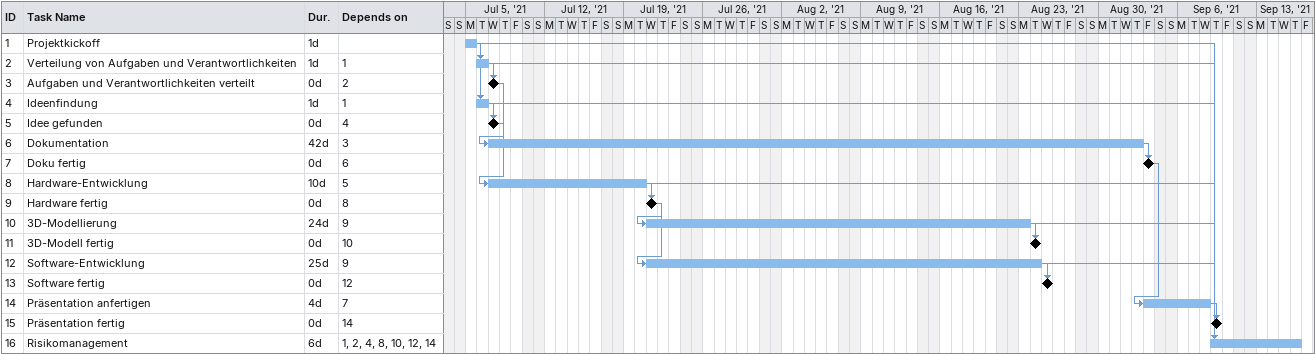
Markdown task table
| ID | Task | Duration | Start | Finish | Predecessors |
|---|---|---|---|---|---|
| 1 | Projektkickoff | 1d | 2021-07-05 | 2021-07-05 |  |
| 2 | Verteilung von Aufgaben und Verantwortlichkeiten | 1d | 2021-07-06 | 2021-07-06 | 1 |
| 3 | Aufgaben und Verantwortlichkeiten verteilt | 0d | 2021-07-07 | 2021-07-07 | 2 |
| 4 | Ideenfindung | 1d | 2021-07-06 | 2021-07-06 | 1 |
| 5 | Idee gefunden | 0d | 2021-07-07 | 2021-07-07 | 4 |
| 6 | Dokumentation | 42d | 2021-07-07 | 2021-09-02 | 3 |
| 7 | Doku fertig | 0d | 2021-09-03 | 2021-09-03 | 6 |
| 8 | Hardware-Entwicklung | 10d | 2021-07-07 | 2021-07-20 | 5 |
| 9 | Hardware fertig | 0d | 2021-07-21 | 2021-07-21 | 8 |
| 10 | 3D-Modellierung | 24d | 2021-07-21 | 2021-08-23 | 9 |
| 11 | 3D-Modell fertig | 0d | 2021-08-24 | 2021-08-24 | 10 |
| 12 | Software-Entwicklung | 25d | 2021-07-21 | 2021-08-24 | 9 |
| 13 | Software fertig | 0d | 2021-08-25 | 2021-08-25 | 12 |
| 14 | Präsentation anfertigen | 4d | 2021-09-03 | 2021-09-08 | 7 |
| 15 | Präsentation fertig | 0d | 2021-09-09 | 2021-09-09 | 14 |
| 16 | Risikomanagement | 6d | 2021-09-09 | 2021-09-16 | 1, 2, 4, 8, 10, 12, 14 |
